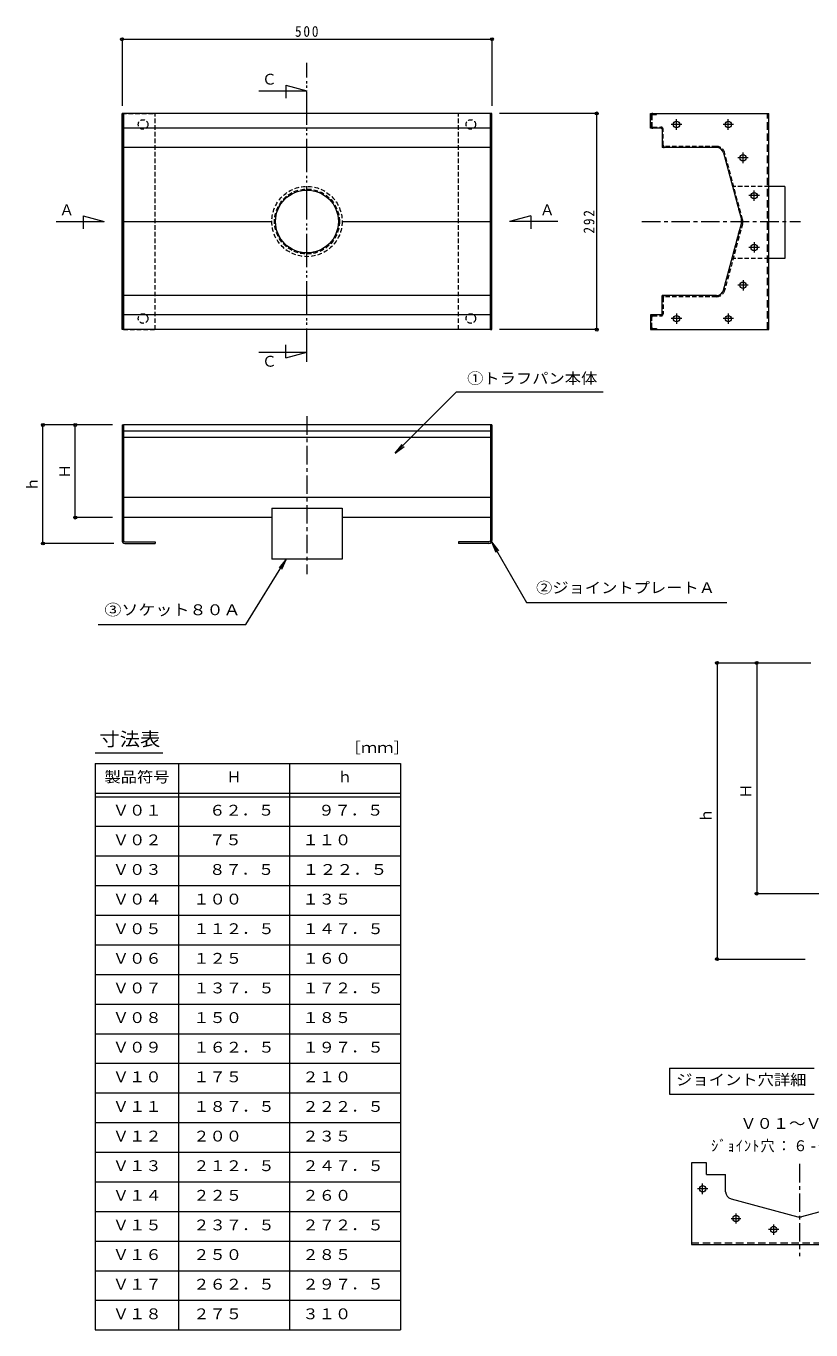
# Model space of a CAD drawing. Units: millimetres at full size, sheet at 1:2, with parts at other scales. Extents: x -489 to 533, y -385 to 371.
# Drawn here: x -489 to -65, y -334 to 371 of the extents above; entities that cross this region are included whole.
import ezdxf
from ezdxf.enums import TextEntityAlignment as Align

# ---------------------------------------------------------------- set-up
doc = ezdxf.new("R2010")
doc.units = ezdxf.units.MM
doc.header["$LTSCALE"] = 2
doc.header["$PDMODE"] = 32
doc.header["$PDSIZE"] = 1.6
for name, pattern in [('CHAIN1', [8, 5, -1, 1, -1]), ('CHAIN2', [12, 9, -1, 1, -1]), ('DASHED1', [1.8, 1.2, -0.6]), ('DASHED2', [3, 2, -1]), ('DOUBLE_CHAIN2', [12.8, 9, -1, 0.6, -0.6, 0.6, -1])]:
    doc.linetypes.add(name, pattern=pattern)
for name, color, linetype, lineweight in [('0-0_通り芯', 3, 'DASHED1', 9), ('0-1_躯体', 6, 'Continuous', 9), ('0-2_仕上', 2, 'Continuous', 9), ('0-3_建具', 4, 'Continuous', 9), ('0-4_その他', 7, 'Continuous', 9), ('0-5_寸法', 7, 'Continuous', 9), ('0-F_092', 7, 'Continuous', 9), ('1-4_1-4ﾚｲﾔ', 7, 'Continuous', 9), ('F-F_F-Fﾚｲﾔ', 7, 'Continuous', 9)]:
    doc.layers.add(name, color=color, linetype=linetype, lineweight=lineweight)
doc.styles.add('ＭＳ ゴシック', font='')
doc.styles.get('ＭＳ ゴシック').set_extended_font_data('MS Gothic')

msp = doc.modelspace()

# ---------------------------------------------------------------- linework, layer by layer
at = {"layer": '0-0_通り芯', "linetype": 'Continuous'}
for p, q in [((-436.428, 206.588), (-436.428, 323.388)), ((-237.229, 323.388), (-436.428, 323.388)), ((-238.029, 206.588), (-238.029, 323.388)), ((-237.229, 206.588), (-237.229, 323.388)), ((-238.029, 315.388), (-436.428, 315.388)), ((-238.029, 304.988), (-436.428, 304.988)), ((-436.428, 264.988), (-356.229, 264.988)), ((-318.229, 264.988), (-238.029, 264.988)), ((-238.029, 224.988), (-436.428, 224.988)), ((-238.029, 214.588), (-436.428, 214.588)), ((-237.229, 206.588), (-436.428, 206.588)), ((-238.029, 155.101), (-436.429, 155.101)), ((-436.428, 155.101), (-436.428, 105.101)), ((-238.029, 155.101), (-238.029, 105.101)), ((-436.429, 151.901), (-238.029, 151.901)), ((-238.029, 148.301), (-436.429, 148.301)), ((-238.029, 115.98), (-436.428, 115.98)), ((-356.229, 105.101), (-436.428, 105.101)), ((-238.029, 105.101), (-318.229, 105.101))]:
    msp.add_line(p, q, dxfattribs=at)
at = {"layer": '0-0_通り芯'}
for p, q in [((-151.458, 322.187), (-151.458, 316.587)), ((-150.857, 322.187), (-150.857, 316.587)), ((-150.258, 323.388), (-148.258, 323.388)), ((-150.258, 322.787), (-148.258, 322.787)), ((-148.258, 322.787), (-148.258, 323.388)), ((-150.258, 315.987), (-145.858, 315.987)), ((-145.858, 315.387), (-150.258, 315.387)), ((-145.258, 314.787), (-145.258, 306.187)), ((-144.658, 306.187), (-144.658, 314.787)), ((-115.866, 305.587), (-144.058, 305.587)), ((-115.866, 304.987), (-144.058, 304.987)), ((-101.777, 266.178), (-111.423, 302.178)), ((-106.643, 282.023), (-102.356, 266.023)), ((-101.777, 263.797), (-111.423, 227.797)), ((-106.643, 247.952), (-102.356, 263.952)), ((-145.258, 223.787), (-145.258, 215.187)), ((-144.658, 223.787), (-144.658, 215.187)), ((-115.866, 224.987), (-144.058, 224.987)), ((-115.866, 224.387), (-144.058, 224.387)), ((-151.458, 213.387), (-151.458, 207.787)), ((-150.857, 207.788), (-150.857, 213.387)), ((-145.858, 214.587), (-150.258, 214.587)), ((-150.258, 213.987), (-145.858, 213.987)), ((-150.258, 207.187), (-148.258, 207.187)), ((-150.258, 206.587), (-148.258, 206.587)), ((-148.258, 207.187), (-148.258, 206.587))]:
    msp.add_line(p, q, dxfattribs=at)
at = {"layer": '0-0_通り芯', "color": 7, "linetype": 'Continuous'}
for p, q in [((-256.368, 172.95), (-177.157, 172.95)), ((-237.42, 91.942), (-218.511, 59.19)), ((-370.291, 47.284), (-348.471, 82.581)), ((-218.511, 59.19), (-110.302, 59.19)), ((-450.114, 47.284), (-370.291, 47.284))]:
    msp.add_line(p, q, dxfattribs=at)
at = {"layer": '0-0_通り芯', "color": 4, "linetype": 'CHAIN2'}
for p, q in [((-107.958, -273.471), (-102.654, -273.471)), ((-105.306, -270.817), (-105.306, -276.123))]:
    msp.add_line(p, q, dxfattribs=at)
at = {"layer": '0-0_通り芯', "linetype": 'Continuous'}
msp.add_circle((-337.229, 264.988), 17, dxfattribs=at)
at = {"layer": '0-0_通り芯', "color": 4, "linetype": 'Continuous'}
msp.add_circle((-105.306, -273.471), 1.7, dxfattribs=at)
at = {"layer": '0-0_通り芯'}
for centre, radius, start, end in [((-150.258, 322.187), 1.2, 90, 180), ((-150.258, 322.187), 0.6, 90, 180), ((-150.258, 316.587), 1.2, 180, 270), ((-150.258, 316.587), 0.6, 180, 270), ((-145.858, 314.787), 1.2, 0, 90), ((-145.858, 314.787), 0.6, 0, 90), ((-144.058, 306.187), 1.2, 180, 270), ((-144.058, 306.187), 0.6, 180, 270), ((-115.866, 300.987), 4.6, 15.00043, 90), ((-106.22, 264.987), 4, 344.99962, 15.00038), ((-106.22, 264.987), 4.6, 345.00041, 14.99959), ((-115.866, 228.988), 4.6, 270, 344.99957), ((-144.058, 223.787), 1.2, 90, 180), ((-144.058, 223.787), 0.6, 90, 180), ((-150.258, 213.387), 1.2, 90, 180), ((-150.258, 213.387), 0.6, 90, 180), ((-145.858, 215.187), 1.2, 270, 0), ((-145.858, 215.187), 0.6, 270, 0), ((-150.258, 207.787), 1.2, 180, 270), ((-150.258, 207.788), 0.6, 180, 270)]:
    msp.add_arc(centre, radius, start, end, dxfattribs=at)
at = {"layer": '0-1_躯体'}
for p, q in [((-437.229, 206.588), (-437.229, 323.388)), ((-436.428, 323.388), (-437.229, 323.388)), ((-436.428, 323.388), (-436.428, 206.588)), ((-238.029, 323.388), (-238.029, 206.588)), ((-238.029, 323.388), (-237.229, 323.388)), ((-237.229, 206.588), (-237.229, 323.388)), ((-87.458, 206.587), (-87.458, 323.388)), ((-436.428, 315.388), (-437.229, 315.388)), ((-238.029, 315.388), (-237.229, 315.388)), ((-145.258, 315.387), (-151.458, 315.387)), ((-145.258, 315.387), (-145.258, 304.987)), ((-436.428, 304.988), (-437.229, 304.988)), ((-238.029, 304.988), (-237.229, 304.988)), ((-115.866, 304.987), (-145.258, 304.987)), ((-112.002, 302.022), (-102.356, 266.023)), ((-436.428, 264.988), (-437.229, 264.988)), ((-238.029, 264.988), (-237.229, 264.988)), ((-112.002, 227.953), (-102.356, 263.952)), ((-436.428, 224.988), (-437.229, 224.988)), ((-238.029, 224.988), (-237.229, 224.988)), ((-145.258, 214.587), (-145.258, 224.987)), ((-115.866, 224.987), (-145.258, 224.987)), ((-436.428, 214.588), (-437.229, 214.588)), ((-238.029, 214.588), (-237.229, 214.588)), ((-151.458, 214.587), (-151.458, 206.587)), ((-145.258, 214.587), (-151.458, 214.587)), ((-436.428, 206.588), (-437.229, 206.588)), ((-238.029, 206.588), (-237.229, 206.588)), ((-151.458, 206.587), (-87.458, 206.587)), ((-437.229, 155.101), (-437.229, 92.701)), ((-437.229, 155.101), (-436.429, 155.101)), ((-436.429, 155.101), (-436.429, 92.701)), ((-238.029, 155.101), (-238.029, 92.701)), ((-237.229, 155.101), (-238.029, 155.101)), ((-237.229, 155.101), (-237.229, 92.701)), ((-435.628, 91.901), (-419.229, 91.901)), ((-419.229, 91.901), (-419.229, 91.101)), ((-255.229, 91.901), (-255.229, 91.101)), ((-238.829, 91.901), (-255.229, 91.901)), ((-435.628, 91.101), (-419.229, 91.101)), ((-238.829, 91.101), (-255.229, 91.101))]:
    msp.add_line(p, q, dxfattribs=at)
at = {"layer": '0-1_躯体', "linetype": 'DASHED1'}
for p, q in [((-437.229, 323.388), (-419.229, 323.388)), ((-237.229, 323.388), (-255.229, 323.388))]:
    msp.add_line(p, q, dxfattribs=at)
at = {"layer": '0-1_躯体', "linetype": 'CHAIN1'}
for p, q in [((-134.642, 317.408), (-140.271, 317.408)), ((-137.456, 314.593), (-137.456, 320.222)), ((-106.643, 317.408), (-112.272, 317.408)), ((-109.458, 314.593), (-109.458, 320.222)), ((-98.643, 299.388), (-104.272, 299.388)), ((-101.458, 296.573), (-101.458, 302.202)), ((-95.458, 276.173), (-95.458, 281.802)), ((-92.643, 278.988), (-98.272, 278.988)), ((-156.182, 264.988), (-70.451, 264.988)), ((-95.458, 253.802), (-95.458, 248.173)), ((-92.643, 250.988), (-98.272, 250.988)), ((-101.458, 233.402), (-101.458, 227.773)), ((-98.643, 230.588), (-104.272, 230.588)), ((-134.642, 212.568), (-140.271, 212.568)), ((-137.456, 215.382), (-137.456, 209.753)), ((-106.643, 212.568), (-112.272, 212.568)), ((-109.458, 215.382), (-109.458, 209.753)), ((-337.229, 159.825), (-337.229, 74.564))]:
    msp.add_line(p, q, dxfattribs=at)
at = {"layer": '0-1_躯体', "linetype": 'DASHED2'}
msp.add_line((-88.258, 206.587), (-88.258, 323.388), dxfattribs=at)
at = {"layer": '0-1_躯体', "color": 4, "linetype": 'CHAIN1'}
for p, q in [((-70.906, -243.978), (-70.906, -293.829)), ((-120.511, -257.472), (-126.14, -257.472)), ((-123.326, -260.287), (-123.326, -254.657)), ((-82.091, -279.471), (-87.72, -279.471)), ((-84.906, -282.285), (-84.906, -276.656))]:
    msp.add_line(p, q, dxfattribs=at)
at = {"layer": '0-1_躯体', "color": 4, "linetype": 'DASHED2'}
msp.add_line((-129.306, -286.671), (-12.506, -286.671), dxfattribs=at)
at = {"layer": '0-1_躯体', "linetype": 'DASHED1'}
for points in [[(-436.428, 206.588), (-419.229, 206.588), (-419.229, 323.388)], [(-238.029, 206.588), (-255.229, 206.588), (-255.229, 323.388)]]:
    msp.add_lwpolyline(points, dxfattribs=at)
at = {"layer": '0-1_躯体'}
msp.add_lwpolyline([(-151.458, 315.387), (-151.458, 323.388), (-87.458, 323.388)], dxfattribs=at)
for centre in [(-137.456, 317.408), (-109.458, 317.408), (-101.458, 299.388), (-95.458, 278.988), (-95.458, 250.988), (-101.458, 230.588), (-137.456, 212.568), (-109.458, 212.568)]:
    msp.add_circle(centre, 1.7, dxfattribs=at)
for centre, radius, start, end in [((-115.866, 300.987), 4, 15.00026, 89.9995), ((-106.22, 264.987), 4, 344.99988, 15.00012), ((-115.866, 228.988), 4, 270.0005, 344.99974), ((-435.628, 92.701), 1.6, 180, 270), ((-435.628, 92.701), 0.8, 180, 270), ((-238.829, 92.701), 0.8, 270, 0), ((-238.829, 92.701), 1.6, 270, 0)]:
    msp.add_arc(centre, radius, start, end, dxfattribs=at)
at = {"layer": '0-2_仕上', "linetype": 'DASHED1'}
for p, q in [((-87.458, 283.988), (-106.549, 283.988)), ((-87.458, 244.988), (-106.816, 244.988))]:
    msp.add_line(p, q, dxfattribs=at)
at = {"layer": '0-2_仕上'}
for p, q in [((-78.938, 283.988), (-87.458, 283.988)), ((-356.229, 110.192), (-356.229, 82.581)), ((-318.229, 82.581), (-356.229, 82.581))]:
    msp.add_line(p, q, dxfattribs=at)
for points in [[(-78.938, 283.988), (-78.938, 244.988), (-87.458, 244.988)], [(-356.229, 110.192), (-318.229, 110.192), (-318.229, 82.581)]]:
    msp.add_lwpolyline(points, dxfattribs=at)
at = {"layer": '0-2_仕上', "linetype": 'DASHED1'}
for radius in [19, 17.56]:
    msp.add_circle((-337.229, 264.988), radius, dxfattribs=at)
at = {"layer": '0-2_仕上'}
msp.add_circle((-337.229, 264.988), 16.98, dxfattribs=at)
at = {"layer": '0-3_建具'}
for p, q in [((-121.306, -243.471), (-129.306, -243.471)), ((-129.306, -243.471), (-129.306, -287.471)), ((-121.306, -249.671), (-121.306, -243.471)), ((-121.306, -249.671), (-110.906, -249.671)), ((-110.906, -259.062), (-110.906, -249.671)), ((-107.941, -262.926), (-71.941, -272.572)), ((-33.87, -262.926), (-69.87, -272.572)), ((-129.306, -287.471), (-12.506, -287.471))]:
    msp.add_line(p, q, dxfattribs=at)
for centre in [(-123.326, -257.472), (-84.906, -279.471)]:
    msp.add_circle(centre, 1.7, dxfattribs=at)
for centre, start, end in [((-106.906, -259.062), 179.99934, 254.9998), ((-70.906, -268.708), 254.99971, 285.00029)]:
    msp.add_arc(centre, 4, start, end, dxfattribs=at)
at = {"layer": '0-4_その他'}
for p, q in [((-437.229, 364.063), (-437.229, 327.388)), ((-437.229, 363.463), (-237.229, 363.463)), ((-237.229, 364.063), (-237.229, 327.388)), ((-179.976, 323.388), (-233.229, 323.388)), ((-180.576, 206.588), (-180.576, 323.388)), ((-179.976, 206.588), (-233.229, 206.588)), ((-348.471, 82.581), (-352.265, 77.933)), ((-348.471, 82.581), (-350.933, 77.109))]:
    msp.add_line(p, q, dxfattribs=at)
for p in [(-437.229, 363.463), (-237.229, 363.463), (-180.576, 323.388), (-180.576, 206.588)]:
    msp.add_point(p, dxfattribs=at)
at = {"layer": '0-5_寸法'}
for p, q in [((-141.226, -192.258), (-63.026, -192.258)), ((-141.226, -192.258), (-141.226, -206.258)), ((-141.226, -206.258), (-63.026, -206.258))]:
    msp.add_line(p, q, dxfattribs=at)
at = {"layer": '0-F_092', "linetype": 'DOUBLE_CHAIN2'}
msp.add_line((-337.229, 189.2), (-337.229, 350.737), dxfattribs=at)
at = {"layer": '0-F_092'}
for p, q in [((-348.617, 338.621), (-348.617, 331.549)), ((-348.617, 338.621), (-337.229, 335.57)), ((-363.273, 335.57), (-337.229, 335.57)), ((-458.179, 268.039), (-458.179, 260.967)), ((-458.179, 268.039), (-446.791, 264.988)), ((-216.278, 268.039), (-227.666, 264.988)), ((-216.278, 268.039), (-216.278, 260.967)), ((-472.836, 264.988), (-446.791, 264.988)), ((-201.622, 264.988), (-227.666, 264.988)), ((-348.617, 191.354), (-348.617, 198.426)), ((-363.273, 194.405), (-337.229, 194.405)), ((-348.617, 191.354), (-337.229, 194.405)), ((-442.428, 155.101), (-480.574, 155.101)), ((-479.974, 91.101), (-479.974, 155.101)), ((-462.499, 105.101), (-462.499, 155.101)), ((-289.463, 139.855), (-284.702, 143.508)), ((-442.428, 105.101), (-463.099, 105.101)), ((-237.42, 91.942), (-233.768, 87.182)), ((-237.42, 91.942), (-235.124, 86.399)), ((-441.628, 91.101), (-480.574, 91.101))]:
    msp.add_line(p, q, dxfattribs=at)
msp.add_lwpolyline([(-256.368, 172.95), (-289.463, 139.855), (-285.81, 144.615)], dxfattribs=at)
at = {"layer": '0-F_092', "color": 6, "linetype": 'DASHED1'}
for centre in [(-425.829, 317.388), (-248.629, 317.388), (-425.829, 212.588), (-248.629, 212.588)]:
    msp.add_circle(centre, 2.6, dxfattribs=at)
at = {"layer": '0-F_092'}
for p in [(-479.974, 155.101), (-462.499, 155.101), (-462.499, 105.101), (-479.974, 91.101)]:
    msp.add_point(p, dxfattribs=at)
at = {"layer": '1-4_1-4ﾚｲﾔ'}
for p, q in [((-116.142, 26.62), (-64.867, 26.62)), ((-115.542, 26.62), (-115.542, -133.38)), ((-94.088, 26.62), (-94.088, -97.974)), ((-94.688, -97.974), (50.734, -97.974)), ((-116.142, -133.38), (-67.867, -133.38))]:
    msp.add_line(p, q, dxfattribs=at)
for p in [(-115.542, 26.62), (-94.088, 26.62), (-94.088, -97.974), (-115.542, -133.38)]:
    msp.add_point(p, dxfattribs=at)
at = {"layer": 'F-F_F-Fﾚｲﾔ'}
for p, q in [((-451.709, -21.998), (-415.182, -21.998)), ((-451.709, -27.675), (-451.709, -333.675)), ((-451.709, -27.675), (-286.709, -27.675)), ((-406.709, -27.675), (-406.709, -333.675)), ((-346.709, -27.675), (-346.709, -333.675)), ((-286.709, -27.675), (-286.709, -333.675)), ((-451.709, -43.675), (-286.709, -43.675)), ((-451.709, -45.675), (-286.709, -45.675)), ((-451.709, -61.675), (-286.709, -61.675)), ((-451.709, -77.675), (-286.709, -77.675)), ((-451.709, -93.675), (-286.709, -93.675)), ((-451.709, -109.675), (-286.709, -109.675)), ((-451.709, -125.675), (-286.709, -125.675)), ((-451.709, -141.675), (-286.709, -141.675)), ((-451.709, -157.675), (-286.709, -157.675)), ((-451.709, -173.675), (-286.709, -173.675)), ((-451.709, -189.675), (-286.709, -189.675)), ((-451.709, -205.675), (-286.709, -205.675)), ((-451.709, -221.675), (-286.709, -221.675)), ((-451.709, -237.675), (-286.709, -237.675)), ((-451.709, -253.675), (-286.709, -253.675)), ((-451.709, -269.675), (-286.709, -269.675)), ((-451.709, -285.675), (-286.709, -285.675)), ((-451.709, -301.675), (-286.709, -301.675)), ((-451.709, -317.675), (-286.709, -317.675)), ((-451.709, -333.675), (-286.709, -333.675))]:
    msp.add_line(p, q, dxfattribs=at)

# ---------------------------------------------------------------- texts
at = {"layer": '0-0_通り芯', "color": 7, "style": 'ＭＳ ゴシック'}
for s, width, p in [('①トラフパン本体', 1.1, (-250.662, 175.617)), ('②ジョイントプレートＡ', 1.1, (-213.407, 62.504)), ('③ソケット８０Ａ', 1.15, (-446.744, 50.597))]:
    msp.add_text(s, height=5.865, dxfattribs=dict(at, width=width)).set_placement(p, align=Align.BOTTOM_LEFT)
at = {"layer": '0-4_その他', "color": 2, "insert": (-343.729, 364.663), "char_height": 5.865, "attachment_point": 7, "style": 'ＭＳ ゴシック'}
msp.add_mtext('\\T1.27;\\W0.9;500', dxfattribs=at)
at = {"layer": '0-4_その他', "color": 2, "insert": (-181.776, 258.488), "char_height": 5.865, "attachment_point": 7, "rotation": 90, "style": 'ＭＳ ゴシック'}
msp.add_mtext('\\T1.27;\\W0.9;292', dxfattribs=at)
at = {"layer": '0-5_寸法', "style": 'ＭＳ ゴシック', "width": 1.1}
msp.add_text('ジョイント穴詳細', height=5.865, dxfattribs=at).set_placement((-137.626, -203.258), align=Align.BOTTOM_LEFT)
at = {"layer": '0-F_092', "style": 'ＭＳ ゴシック'}
for s, p in [('Ｃ', (-361.553, 337.17)), ('Ａ', (-471.115, 266.588)), ('Ａ', (-211.342, 266.588)), ('Ｃ', (-361.553, 184.805))]:
    msp.add_text(s, height=5.865, dxfattribs=at).set_placement(p, align=Align.BOTTOM_LEFT)
for s, p in [('Ｈ', (-463.499, 126.101)), ('ｈ', (-480.974, 119.101))]:
    msp.add_text(s, height=5.865, rotation=90, dxfattribs=at).set_placement(p, align=Align.BOTTOM_LEFT)
at = {"layer": '0-F_092', "style": 'ＭＳ ゴシック', "width": 1.1}
msp.add_text('Ｖ０１～Ｖ０４', height=5.865, dxfattribs=at).set_placement((-102.975, -226.836), align=Align.BOTTOM_LEFT)
at = {"layer": '0-F_092', "insert": (-118.725, -237.78), "char_height": 5.865, "attachment_point": 7, "style": 'ＭＳ ゴシック'}
msp.add_mtext('\\T1.17;\\W0.95;ｼﾞｮｲﾝﾄ穴：６-Φ８．５', dxfattribs=at)
at = {"layer": '1-4_1-4ﾚｲﾔ', "color": 2, "style": 'ＭＳ ゴシック'}
for s, p in [('Ｈ', (-95.288, -46.677)), ('ｈ', (-116.742, -59.88))]:
    msp.add_text(s, height=5.865, rotation=90, dxfattribs=at).set_placement(p, align=Align.BOTTOM_LEFT)
at = {"layer": 'F-F_F-Fﾚｲﾔ', "style": 'ＭＳ ゴシック'}
for s, height, width, p in [('寸法表', 7.331, 1.1, (-449.499, -20.428)), ('［ｍｍ］', 5.865, 1.1, (-316.865, -23.85)), ('製品符号', 5.865, 1.1, (-446.709, -39.675)), ('Ｖ０１', 5.865, 1.1, (-442.209, -57.675)), ('\u3000\u3000６２．５', 5.865, 1.1, (-407.709, -57.675)), ('\u3000\u3000９７．５', 5.865, 1.1, (-348.709, -57.675)), ('Ｖ０２', 5.865, 1.1, (-442.209, -73.675)), ('\u3000\u3000７５', 5.865, 1.1, (-407.709, -73.675)), ('１１０', 5.865, 1.1, (-339.709, -73.675)), ('Ｖ０３', 5.865, 1.1, (-442.209, -89.675)), ('\u3000\u3000８７．５', 5.865, 1.1, (-407.709, -89.675)), ('１２２．５', 5.865, 1.15, (-339.709, -89.675)), ('Ｖ０４', 5.865, 1.1, (-442.209, -105.675)), ('１００', 5.865, 1.1, (-398.709, -105.675)), ('１３５', 5.865, 1.1, (-339.709, -105.675)), ('Ｖ０５', 5.865, 1.1, (-442.209, -121.675)), ('１１２．５', 5.865, 1.1, (-398.709, -121.675)), ('１４７．５', 5.865, 1.1, (-339.709, -121.675)), ('Ｖ０６', 5.865, 1.1, (-442.209, -137.675)), ('１２５', 5.865, 1.1, (-398.709, -137.675)), ('１６０', 5.865, 1.1, (-339.709, -137.675)), ('Ｖ０７', 5.865, 1.1, (-442.209, -153.675)), ('１３７．５', 5.865, 1.1, (-398.709, -153.675)), ('１７２．５', 5.865, 1.1, (-339.709, -153.675)), ('Ｖ０８', 5.865, 1.1, (-442.209, -169.675)), ('１５０', 5.865, 1.1, (-398.709, -169.674)), ('１８５', 5.865, 1.1, (-339.709, -169.675)), ('Ｖ０９', 5.865, 1.1, (-442.209, -185.675)), ('１６２．５', 5.865, 1.1, (-398.709, -185.674)), ('１９７．５', 5.865, 1.1, (-339.709, -185.675)), ('Ｖ１０', 5.865, 1.1, (-442.209, -201.675)), ('１７５', 5.865, 1.1, (-398.709, -201.675)), ('２１０', 5.865, 1.1, (-339.709, -201.675)), ('Ｖ１１', 5.865, 1.1, (-442.209, -217.675)), ('１８７．５', 5.865, 1.1, (-398.709, -217.675)), ('２２２．５', 5.865, 1.1, (-339.709, -217.675)), ('Ｖ１２', 5.865, 1.1, (-442.209, -233.675)), ('２００', 5.865, 1.1, (-398.709, -233.674)), ('２３５', 5.865, 1.1, (-339.709, -233.675)), ('Ｖ１３', 5.865, 1.1, (-442.209, -249.675)), ('２１２．５', 5.865, 1.1, (-398.709, -249.674)), ('２４７．５', 5.865, 1.1, (-339.709, -249.675)), ('Ｖ１４', 5.865, 1.1, (-442.209, -265.675)), ('２２５', 5.865, 1.1, (-398.709, -265.675)), ('２６０', 5.865, 1.1, (-339.709, -265.675)), ('Ｖ１５', 5.865, 1.1, (-442.209, -281.675)), ('２３７．５', 5.865, 1.1, (-398.709, -281.674)), ('２７２．５', 5.865, 1.1, (-339.709, -281.675)), ('Ｖ１６', 5.865, 1.1, (-442.209, -297.675)), ('２５０', 5.865, 1.1, (-398.709, -297.674)), ('２８５', 5.865, 1.1, (-339.709, -297.675)), ('Ｖ１７', 5.865, 1.1, (-442.209, -313.676)), ('２６２．５', 5.865, 1.1, (-398.709, -313.674)), ('２９７．５', 5.865, 1.1, (-339.709, -313.675)), ('Ｖ１８', 5.865, 1.1, (-442.209, -329.675)), ('２７５', 5.865, 1.1, (-398.709, -329.674)), ('３１０', 5.865, 1.1, (-339.709, -329.675))]:
    msp.add_text(s, height=height, dxfattribs=dict(at, width=width)).set_placement(p, align=Align.BOTTOM_LEFT)
for s, p in [('Ｈ', (-380.709, -39.675)), ('ｈ', (-320.709, -39.675))]:
    msp.add_text(s, height=5.865, dxfattribs=at).set_placement(p, align=Align.BOTTOM_LEFT)

doc.saveas('drawing.dxf')
